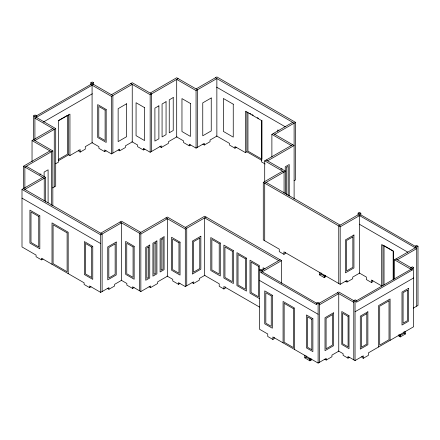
<?xml version="1.0" encoding="UTF-8"?>
<svg xmlns="http://www.w3.org/2000/svg" width="440" height="440" viewBox="0 0 440 440"><rect width="100%" height="100%" fill="white"/><g stroke="black" fill="none" stroke-linecap="round" stroke-linejoin="round"><path stroke-width="0.66" d="M33.633 139.942L33.633 115.819L35.068 114.989L36.344 115.726L36.344 117.381L55.704 128.562L55.704 186.093L52.569 187.902M36.251 115.962L90.805 84.463L90.805 82.808L92.241 81.983L93.517 82.72L93.517 84.662M33.633 115.819L34.909 116.556L36.344 115.726M90.805 82.808L92.081 83.545L93.517 82.72M43.197 122.144L92.334 93.775M58.278 120.637L67.017 115.594M32.038 161.799L32.038 140.569L52.833 128.562M111.447 94.727L132.242 82.72L151.602 93.896L151.602 151.426M34.909 140.569L55.704 128.562M90.805 84.463L111.447 96.382L132.242 84.376L132.242 141.9L125.428 145.838L125.428 147.494L119.691 150.805L118.255 149.974M23.436 188.837L23.436 166.238L49.968 150.92M150.166 93.071L176.698 77.748L197.5 89.755L197.5 147.285M52.833 205.706L52.833 150.92L24.871 167.068L24.871 188.298M130.807 83.545L150.166 94.727L178.134 78.579M58.278 159.533L67.6 154.154L67.6 115.253M58.35 160.732L68.673 154.77L69.949 155.507L80.163 149.611L80.163 152.097L78.887 151.36L78.887 150.117M55.638 163.768L58.476 162.135L58.476 120.753L69.949 114.13L69.949 155.507M92.34 142.582L85.283 146.657L85.283 149.138L80.163 152.097M39.792 174.597L40.931 173.943M42.961 259.055L41.531 259.881L36.069 256.729L36.069 255.074L22 246.95L22 189.42L42.796 177.413M196.064 88.93L216.86 76.923L295.548 122.353L295.548 179.883L294.113 180.708M24.871 189.42L45.667 177.413L45.667 202.07M190.685 145.007L189.25 145.838L183.513 142.522L183.513 140.866L176.698 136.934L176.698 79.404L196.064 90.585L216.86 78.579L216.86 136.109L210.045 140.041L210.045 141.697L204.309 145.007L202.873 144.177M92.081 83.545L92.081 142.731L98.896 146.663L98.896 148.319L104.632 151.63L106.068 150.805M104.632 151.63L104.632 149.974L111.447 153.906L119.691 149.149L119.691 150.805M131.94 141.73L137.621 145.007L137.621 146.663L143.357 149.974L144.788 149.149M143.357 149.974L143.357 148.319L150.166 152.251L161.282 145.838L161.282 147.494L159.847 146.663M176.996 136.763L168.454 141.697L168.454 143.352L161.282 147.494M189.25 145.838L189.25 144.177L196.064 148.115L204.309 143.352L204.309 145.007M216.596 135.954L229.493 143.402L229.493 145.057L234.955 148.209L236.39 147.378M100.689 233.195L121.484 221.188L140.844 232.37M271.882 156.959L271.882 134.359L292.677 122.353M22 189.42L100.689 234.856L121.484 222.849L121.484 280.374L114.67 284.306L114.67 285.962L108.933 289.278L107.503 288.448M274.753 134.359L295.548 122.353M234.955 148.209L234.955 146.553L245.438 152.609L246.873 151.778L261.888 160.446M264.71 182.089L264.71 160.853L292.677 144.711M120.049 222.019L140.844 234.025L167.382 218.708L167.382 276.232L157.696 281.826L157.696 283.481L150.53 287.623L149.094 286.792M267.581 160.853L294.113 145.536L273.317 133.529M280.902 169.312L282.04 168.657M185.306 227.403L204.672 216.222L281.578 260.629L281.578 283.228M285.368 252.252L285.368 253.495L283.932 254.326L279.268 251.631L279.268 249.145L263.28 239.916L263.28 182.386L282.639 171.204M165.946 217.877L185.306 229.059L206.102 217.052M285.511 193.809L285.511 171.204L264.71 183.211L264.71 240.74M41.531 259.881L41.531 258.225L84.117 282.816L84.117 284.471L89.573 287.623L91.009 286.792M89.573 287.623L89.573 285.967L100.689 292.38L108.933 287.623L108.933 289.278M121.187 280.203L126.863 283.481L126.863 285.137L132.6 288.448L134.035 287.623M132.6 288.448L132.6 286.792L140.844 291.555L150.53 285.962L150.53 287.623M167.079 276.062L172.761 279.339L172.761 280.995L178.497 284.306L179.927 283.481M178.497 284.306L178.497 282.651L185.306 286.583L193.556 281.826L193.556 283.481L192.121 282.651M204.969 275.237L199.293 278.509L199.293 280.17L193.556 283.481M278.713 260.629L204.672 217.877L204.672 275.407L219.225 283.811L219.225 286.297L223.889 288.986L225.324 288.161L225.324 286.918M358.116 215.072L358.116 213.125L359.392 212.388L360.827 213.219L360.827 214.874L415.382 246.373M316.773 303.303L262.218 271.805L262.218 270.149L260.783 269.319L259.507 270.055L260.942 270.886L280.148 259.798M358.116 213.125L359.552 213.956L360.827 213.219M260.942 270.886L260.942 272.541L281.578 260.629M263.28 182.386L340.186 226.787L360.827 214.874M319.534 272.393L319.534 274.874L320.969 274.048L325.633 276.744L325.633 275.501M319.534 274.874L324.198 277.569L325.633 276.744M283.932 254.326L283.932 251.84L340.186 284.317L347 280.385L347 282.04L345.565 281.21M347 282.04L352.737 278.729L352.737 277.074L359.552 273.141L359.552 213.956M260.942 272.541L316.685 304.722L316.685 303.067L317.961 302.33L319.391 303.16L319.391 362.34M394.493 278.977L394.493 259.798L415.289 247.792L415.289 246.136L416.565 245.399L418 246.23L418 305.409L413.32 308.116M316.685 303.067L318.115 303.892L338.756 291.979L355.053 301.389L356.488 300.559L356.488 302.22L412.225 270.034L412.225 268.378L413.661 267.553L413.661 326.739L368.412 352.864L368.412 355.344L363.286 358.303L362.01 357.566L362.01 356.329M415.289 246.136L416.724 246.961L418 246.23M319.391 304.816L338.756 293.634L338.756 351.164L331.942 355.097L331.942 356.752L326.205 360.063L324.77 359.238M397.364 259.798L416.724 248.622L358.116 214.781L338.756 225.962L338.756 283.486M259.512 298.628L250.014 293.145L250.014 260.205L259.512 265.689L259.507 329.241L267.74 333.993L267.74 336.479L272.866 339.438L274.142 338.701L274.142 337.458M359.293 272.987L366.35 277.062L366.35 279.548L371.47 282.507L372.746 281.77L372.746 280.528M371.47 282.507L371.47 280.022L381.684 285.918L382.959 285.18L382.959 245.157M356.4 300.795L410.955 269.302L410.955 267.641L412.385 266.816L413.661 267.553M355.053 311.762L413.661 277.926M304.761 355.366L304.761 357.852L306.036 357.115L311.163 360.074L311.163 358.831M304.761 357.852L309.887 360.811L311.163 360.074M272.866 339.438L272.866 336.952L318.115 363.077L326.205 358.408L326.205 360.063M338.476 351.005L343.112 353.678L343.112 355.333L347.985 358.149L349.421 357.324M347.985 358.149L347.985 356.493L355.053 360.575L363.286 355.823L363.286 358.303M399.031 334.334L399.031 336.193L404.151 333.24L405.427 333.971L405.427 331.491M399.031 336.193L400.307 336.93L405.427 333.971M215.424 77.748L294.113 123.178L294.113 198.957M216.607 87.153L285.241 126.775M249.7 113.273L250.866 113.949M252.038 114.62L253.204 115.297M257.296 117.656L258.462 118.333M278.916 130.554L277.8 129.91L277.8 131.28M271.882 134.359L291.247 145.536M266.145 160.028L285.511 171.204M264.71 160.853L284.075 172.035L284.075 193.264M265.149 163.988L261.608 161.942L261.608 120.56L245.438 111.227L245.438 152.609M359.299 224.186L407.847 252.214M266.145 182.386L340.186 225.132M395.929 258.968L412.225 268.378M394.493 259.798L412.225 270.034M356.488 300.559L355.212 299.827L353.777 300.652L353.777 359.838M337.32 292.809L353.777 302.308M264.869 268.78L263.087 267.757L263.087 269.814M33.473 139.739L52.833 150.92M32.038 140.569L51.403 151.745L51.403 205.167M259.507 280.434L318.115 314.27M26.301 166.238L45.667 177.413M23.436 166.238L44.231 178.244L44.231 200.844M259.49 307.06L223.889 286.506L223.889 288.986M23.436 188.595L102.124 234.025L102.124 291.555M22 198.143L100.689 243.573M416.724 246.961L416.724 306.147M404.151 331.375L404.151 333.24M400.307 334.45L400.307 336.93M393.355 279.708L393.355 251.048L384.032 245.663L384.032 284.559M393.157 279.653L393.157 251.163L381.684 244.536L381.684 285.918M390.093 340.346L390.093 298.964L378.62 305.586L378.62 346.968M355.053 301.389L355.053 360.575M340.186 226.787L340.186 284.317M324.198 275.088L324.198 277.569M320.969 272.805L320.969 274.048M318.115 303.892L318.115 363.077M309.887 358.325L309.887 360.811M306.036 355.872L306.036 357.115M294.547 349.47L294.547 308.094L283.074 301.466L283.074 342.848M289.212 196.081L289.212 164.516L285.225 166.815L285.225 171.622M288.134 195.481L288.134 166.381L286.303 167.437L286.303 194.507M261.971 120.357L261.971 159.253L247.946 151.156L247.946 112.261M246.873 111.755L246.873 151.778M196.064 90.585L196.064 148.115M186.742 285.758L186.742 228.228L167.382 217.052L139.414 233.195L139.414 290.725M185.306 229.059L185.306 286.583M150.166 94.727L150.166 152.251M140.844 234.025L140.844 291.555M112.877 153.082L112.877 95.552L93.517 84.376L34.909 118.212L54.269 129.388L54.269 186.918M111.447 96.382L111.447 153.906M100.689 234.856L100.689 292.38M68.673 114.747L68.673 154.77M68.184 273.614L68.184 232.232L52.014 222.899L52.014 264.281M48.098 202.741L48.098 169.802L44.115 172.101L44.115 176.907M34.909 116.556L34.909 139.442M126.621 103.769L118.14 108.663L118.14 141.603L126.621 136.708L126.621 103.769M158.889 105.837L154.902 108.136L154.902 141.081L158.889 138.776L158.889 105.837M166.062 101.695L162.074 104L162.074 136.939L166.062 134.635L166.062 101.695M173.234 97.554L169.246 99.858L169.246 132.798L173.234 130.499L173.234 97.554M211.239 97.972L202.757 102.867L202.757 135.806L211.239 130.911L211.239 97.972M116.226 242.033L107.745 246.928L107.745 279.868L116.226 274.973L116.226 242.033M115.148 243.892L108.818 247.549L108.818 278.003L115.148 274.351L115.148 243.892M149.738 245.042L145.75 247.341L145.75 280.28L149.738 277.981L149.738 245.042M156.91 240.9L152.922 243.199L152.922 276.144L156.91 273.839L156.91 240.9M164.076 236.759L160.094 239.063L160.094 272.003L164.076 269.698L164.076 236.759M148.66 246.906L146.823 247.962L146.823 278.421L148.66 277.36L148.66 246.906M155.832 242.764L153.995 243.821L153.995 274.28L155.832 273.218L155.832 242.764M163.004 238.623L161.166 239.685L161.166 270.138L163.004 269.077L163.004 238.623M200.844 236.236L192.363 241.131L192.363 274.071L200.844 269.176L200.844 236.236M199.766 238.101L193.435 241.753L193.435 272.206L199.766 268.554L199.766 238.101M353.931 235.004L345.45 239.899L345.45 272.839L353.931 267.944L353.931 235.004M352.853 236.863L346.522 240.521L346.522 270.974L352.853 267.322L352.853 236.863M333.493 312.818L325.012 317.719L325.012 350.658L333.493 345.757L333.493 312.818M332.42 314.683L326.09 318.34L326.09 348.793L332.42 345.142L332.42 314.683M367.873 311.79L360.294 316.168L360.294 349.107L367.873 344.729L367.873 311.79M408.425 288.382L401.995 292.089L401.995 325.028L408.425 321.321L408.425 288.382M366.8 313.654L361.367 316.789L361.367 347.248L366.8 344.108L366.8 313.654M389.021 300.828L379.698 306.207L379.698 345.103L389.021 339.724L389.021 300.828M407.347 290.241L403.073 292.71L403.073 323.169L407.347 320.7L407.347 290.241M233.25 104.187L223.35 98.472L223.35 131.412L233.25 137.126L233.25 104.187M190.443 103.488L181.962 98.593L181.962 131.533L190.443 136.428L190.443 103.488M144.546 107.63L136.065 102.729L136.065 135.668L144.546 140.569L144.546 107.63M106.183 109.489L97.702 104.594L97.702 137.533L106.183 142.434L106.183 109.489M105.111 110.11L98.78 106.458L98.78 136.912L105.111 140.569L105.111 110.11M349.002 315.7L341.792 311.536L341.792 344.476L349.002 348.639L349.002 315.7M348.084 316.415L342.705 313.308L342.705 343.761L348.084 346.868L348.084 316.415M220.292 243.045L210.793 237.562L210.793 270.501L220.292 275.985L220.292 243.045M233.365 250.591L223.867 245.108L223.867 278.047L233.365 283.536L233.365 250.591M246.439 258.143L236.94 252.659L236.94 285.599L246.439 291.082L246.439 258.143M219.219 243.667L211.871 239.426L211.871 269.88L219.219 274.12L219.219 243.667M232.293 251.213L224.945 246.972L224.945 277.431L232.293 281.672L232.293 251.213M245.366 258.764L238.018 254.524L238.018 284.977L245.366 289.218L245.366 258.764M258.44 266.31L251.091 262.07L251.091 292.523L258.44 296.769L258.44 266.31M272.332 295.262L264.748 290.884L264.748 323.824L272.332 328.202L272.332 295.262M312.879 318.675L306.455 314.963L306.455 347.902L312.879 351.615L312.879 318.675M180.048 242.165L171.567 237.27L171.567 270.21L180.048 275.105L180.048 242.165M271.255 295.884L265.821 292.749L265.821 323.202L271.255 326.337L271.255 295.884M293.475 308.715L284.152 303.331L284.152 342.227L293.475 347.611L293.475 308.715M311.8 319.297L307.527 316.827L307.527 347.281L311.8 349.75L311.8 319.297M178.97 242.787L172.639 239.135L172.639 269.588L178.97 273.246L178.97 242.787M134.151 246.306L125.67 241.412L125.67 274.351L134.151 279.246L134.151 246.306M133.078 246.928L126.748 243.276L126.748 273.73L133.078 277.382L133.078 246.928M39.825 215.859L29.925 210.144L29.925 243.084L39.825 248.804L39.825 215.859M92.763 246.428L84.376 241.582L84.376 274.522L92.763 279.367L92.763 246.428M38.748 216.48L30.998 212.009L30.998 242.462L38.748 246.939L38.748 216.48M67.111 232.854L53.086 224.763L53.086 263.659L67.111 271.755L67.111 232.854M91.691 247.049L85.448 243.447L85.448 273.9L91.691 277.503L91.691 247.049"/></g></svg>
